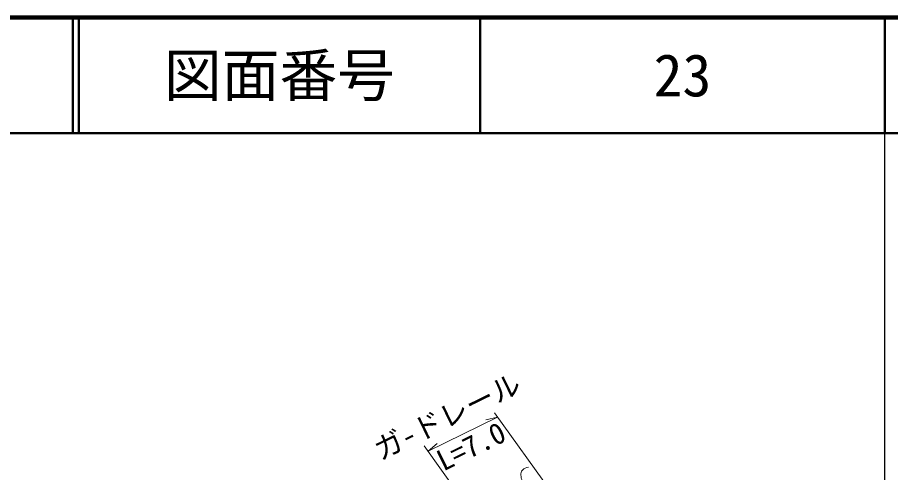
# Model space of a CAD drawing. Units: millimetres, scale not verified. Extents: x 40000 to 680000, y 20000 to 380000.
# Drawn here: x 503948 to 579500, y 340619 to 380000 of the extents above; entities that cross this region are included whole.
import ezdxf
from ezdxf.enums import TextEntityAlignment as Align

# ---------------------------------------------------------------- set-up
doc = ezdxf.new("R2010")
doc.units = ezdxf.units.MM
doc.header["$LTSCALE"] = 1000
for name, color, linetype, lineweight in [('M-BGD', 7, 'Continuous', 13), ('M-BMK-SRVR', 3, 'Continuous', 13), ('M-STR-HTXT', 7, 'Continuous', 13), ('M-TTL', 2, 'Continuous', 140), ('M-TTL-BAND', 7, 'Continuous', 25), ('M-TTL-LINE', 7, 'Continuous', 50)]:
    doc.layers.add(name, color=color, linetype=linetype, lineweight=lineweight)
doc.layers.add('M-TTL-TXT', color=7, linetype='Continuous')
doc.styles.add('ＭＳ ゴシック', font='')
doc.styles.get('ＭＳ ゴシック').set_extended_font_data('MS Gothic')

msp = doc.modelspace()

# ---------------------------------------------------------------- linework, layer by layer
at = {"layer": 'M-BGD'}
msp.add_open_spline([(548168, 341084), (547963, 341051), (547811, 340994), (547656, 340835), (547397, 340570), (547530, 340223), (547616, 339888)], degree=3, knots=[0, 0, 0, 0, 1, 1, 1, 2, 2, 2, 2], dxfattribs=at)
at = {"layer": 'M-BMK-SRVR'}
msp.add_line((545225, 345785), (558156, 327819), dxfattribs=at)
at = {"layer": 'M-STR-HTXT'}
for p, q in [((539478, 342463), (545499, 345404)), ((545499, 345404), (544491, 345189)), ((539478, 342463), (540267, 343126)), ((548355, 330012), (539136, 342942))]:
    msp.add_line(p, q, dxfattribs=at)
at = {"layer": 'M-TTL'}
msp.add_line((680000, 380000), (40000, 380000), dxfattribs=at)
at = {"layer": 'M-TTL-BAND'}
msp.add_line((579000, 20000), (579000, 370000), dxfattribs=at)
at = {"layer": 'M-TTL-LINE'}
for p, q in [((508747, 380000), (508747, 370000)), ((509247, 380000), (509247, 370000)), ((543997, 380000), (543997, 370000)), ((579000, 380000), (579000, 370000)), ((40000, 370000), (680000, 370000))]:
    msp.add_line(p, q, dxfattribs=at)

# ---------------------------------------------------------------- texts
at = {"layer": 'M-STR-HTXT', "style": 'ＭＳ ゴシック'}
for s, p in [('ガ-ドレール', (535599, 341147)), ('L=7.0', (541043, 340204))]:
    msp.add_text(s, height=1833, rotation=26.034, dxfattribs=at).set_placement(p, align=Align.BOTTOM_LEFT)
at = {"layer": 'M-TTL-TXT', "style": 'ＭＳ ゴシック'}
for s, p in [('図面番号', (526622, 375000)), ('23', (561497, 375000))]:
    msp.add_text(s, height=3666, dxfattribs=at).set_placement(p, align=Align.MIDDLE_CENTER)

doc.saveas('drawing.dxf')
